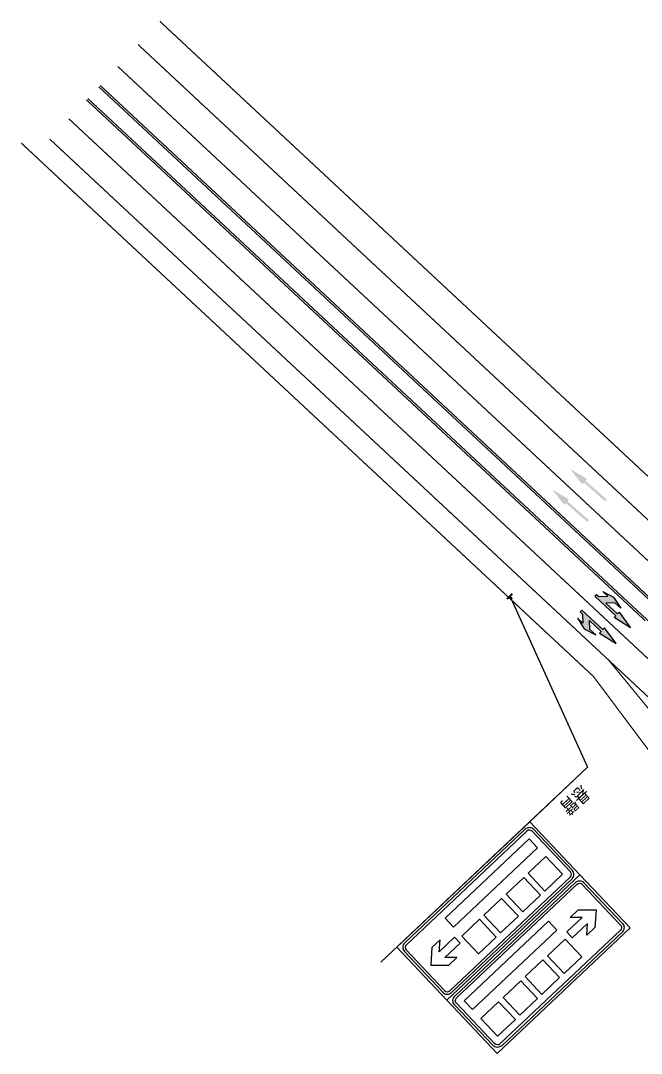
# Model space of a CAD drawing. Header units: millimetres. Extents: x 67532 to 67858, y 50657 to 50929.
# Drawn here: x 67531.8 to 67609.8, y 50799.8 to 50929.5 of the extents above; entities that cross this region are included whole.
import ezdxf

# ---------------------------------------------------------------- set-up
doc = ezdxf.new("R2010")
doc.units = ezdxf.units.MM
doc.linetypes.add('DASHDOT', pattern=[25.4, 12.7, -6.35, 0, -6.35])
doc.linetypes.add('JTSS01', pattern=[6, 2, -4])
for name, color, linetype in [('@-交通标志', 7, 'Continuous'), ('@-地面图案', 7, 'Continuous'), ('@-路面边线', 7, 'Continuous'), ('RD-中线', 1, 'DASHDOT')]:
    doc.layers.add(name, color=color, linetype=linetype)
doc.layers.add('@-道路标线', color=7, linetype='Continuous', lineweight=0)
doc.styles.add('-黑体', font='simhei.ttf', dxfattribs={"width": 0.8})

# ---------------------------------------------------------------- blocks, each defined once
blk = doc.blocks.new('6米直行加右转')
at = {"layer": '@-地面图案'}
blk.add_hatch(color=256, dxfattribs=at).paths.add_polyline_path([(1.6, -0.15), (3.6, -0.15), (3.6, -0.45), (6, 0), (3.6, 0.45), (3.6, 0.15), (0, 0.15), (0, -0.15), (0.4, -0.15), (1.2, -0.95), (0.3, -0.95), (1.8, -1.35), (3.4, -0.95), (2.4, -0.95)])
at = {"layer": '@-地面图案', "linetype": 'Continuous'}
blk.add_lwpolyline([(1.8, -1.35), (3.4, -0.95), (2.4, -0.95), (1.6, -0.15), (3.6, -0.15), (3.6, -0.45), (6, 0), (3.6, 0.45), (3.6, 0.15), (0, 0.15), (0, -0.15), (0.4, -0.15), (1.2, -0.95), (0.3, -0.95)], close=True, dxfattribs=at)
blk = doc.blocks.new('A$C0F405C3F')
at = {"layer": '@-交通标志'}
for points in [[(75, 30), (0, 30), (0, 0), (75, 0)], [(5, 25), (15, 25), (15, 15), (5, 15)], [(17.5, 25), (27.5, 25), (27.5, 15), (17.5, 15)], [(30, 25), (40, 25), (40, 15), (30, 15)], [(42.5, 25), (52.5, 25), (52.5, 15), (42.5, 15)], [(55, 13.35), (63.62, 13.35), (60, 10), (64.6, 10), (70, 15), (64.6, 20), (60, 20), (63.62, 16.65), (55, 16.65)], [(5, 10), (52.5, 10), (52.5, 5), (5, 5)]]:
    blk.add_lwpolyline(points, close=True, dxfattribs=at)
for points in [[(71.5, 29), (3.5, 29, 0.414214), (1, 26.5), (1, 3.5, 0.414214), (3.5, 1), (71.5, 1, 0.414214), (74, 3.5), (74, 26.5, 0.414214)], [(71.5, 28), (3.5, 28, 0.414214), (2, 26.5), (2, 3.5, 0.414214), (3.5, 2), (71.5, 2, 0.414214), (73, 3.5), (73, 26.5, 0.414214)]]:
    blk.add_lwpolyline(points, format="xyb", close=True, dxfattribs=at)
blk = doc.blocks.new('A$C31C8404C')
at = {"layer": '@-交通标志', "linetype": 'ByBlock', "lineweight": -3}
for points in [[(0.13, 0, 1), (-0.13, 0, 1)], [(0.46, -0.38), (0.46, -0.14), (-0.5, -0.14), (-0.5, -0.37)]]:
    blk.add_hatch(color=14, dxfattribs=at).paths.add_polyline_path(points)
at = {"layer": '@-交通标志', "color": 14}
blk.add_circle((0, 0), 0.132, dxfattribs=at)

msp = doc.modelspace()

# ---------------------------------------------------------------- hatches: boundary and pattern name
at = {"layer": '@-道路标线'}
for points in [[(67605.327, 50869.227), (67605.425, 50869.339), (67602.718, 50871.712), (67602.915, 50871.937), (67600.814, 50873.18), (67602.322, 50871.26), (67602.52, 50871.486), (67605.228, 50869.114)], [(67603.074, 50866.648), (67603.173, 50866.761), (67600.465, 50869.133), (67600.663, 50869.359), (67598.561, 50870.602), (67600.069, 50868.682), (67600.267, 50868.908), (67602.975, 50866.536)]]:
    msp.add_hatch(color=7, dxfattribs=at).paths.add_polyline_path(points)

# ---------------------------------------------------------------- linework, layer by layer
at = {"layer": '@-交通标志', "lineweight": 0, "ltscale": 0.5}
msp.add_line((67595.744, 50828.867), (67602.995, 50835.71), dxfattribs=at)
at = {"layer": '@-交通标志'}
for points in [[(67593.383, 50856.955), (67602.995, 50835.71)], [(67602.995, 50835.71), (67577.054, 50811.23)]]:
    msp.add_lwpolyline(points, dxfattribs=at)
at = {"layer": '@-路面边线', "color": 7, "linetype": 'Continuous', "const_width": 0.15, "flags": 128}
msp.add_lwpolyline([(67619.466, 50863.977), (67549.285, 50929.422)], dxfattribs=at)
at = {"layer": '@-道路标线', "color": 7, "linetype": 'Continuous', "const_width": 0.15, "flags": 128}
for points in [[(67616.738, 50861.052), (67546.557, 50926.497)], [(67659.341, 50811.546), (67631.126, 50838.064), (67541.783, 50921.377)], [(67610.259, 50854.104), (67540.078, 50919.549)], [(67605.656, 50849.167), (67535.475, 50914.612)], [(67619.658, 50825.856), (67603.742, 50847.115), (67531.889, 50914.118)], [(67605.656, 50849.167), (67622.397, 50828.771)]]:
    msp.add_lwpolyline(points, dxfattribs=at)
at = {"layer": '@-道路标线', "color": 7, "linetype": 'JTSS01', "const_width": 0.15, "flags": 128}
for points in [[(67661.567, 50813.914), (67633.347, 50840.437), (67544, 50923.754)], [(67633.543, 50827.901), (67627.196, 50833.867), (67537.862, 50917.172)], [(67631.146, 50825.351), (67624.804, 50831.312), (67605.656, 50849.167)]]:
    msp.add_lwpolyline(points, dxfattribs=at)
at = {"layer": 'RD-中线', "color": 3, "linetype": 'Continuous'}
for points in [[(67659.17, 50811.364), (67630.955, 50837.882), (67541.613, 50921.195)], [(67657.801, 50809.906), (67629.588, 50836.422), (67540.249, 50919.732)]]:
    msp.add_lwpolyline(points, dxfattribs=at)

# ---------------------------------------------------------------- block references
at = {"layer": '@-交通标志', "rotation": 223.3405442814441}
msp.add_blockref('A$C31C8404C', (67593.383, 50856.955), dxfattribs=at)
at = {"layer": '@-交通标志', "yscale": 0.305999999967753, "zscale": 0.305999999967753, "rotation": 223.3405442814441}
for p, xscale in [((67595.744, 50828.867), 0.305999999967753), ((67585.353, 50806.439), -0.305999999967753)]:
    msp.add_blockref('A$C0F405C3F', p, dxfattribs=dict(at, xscale=xscale))
at = {"layer": '@-地面图案', "xscale": -1, "rotation": 136.7645508461044}
msp.add_blockref('6米直行加右转', (67604.046, 50857.314), dxfattribs=at)
at = {"layer": '@-地面图案', "rotation": 317.2354491538765}
msp.add_blockref('6米直行加右转', (67602.191, 50855.325), dxfattribs=at)

# ---------------------------------------------------------------- texts
at = {"layer": '@-交通标志', "style": '-黑体', "width": 0.8}
msp.add_text('悬臂', height=1.8, rotation=221.76234, dxfattribs=at).set_placement((67602.315, 50833.533))

doc.saveas('drawing.dxf')
